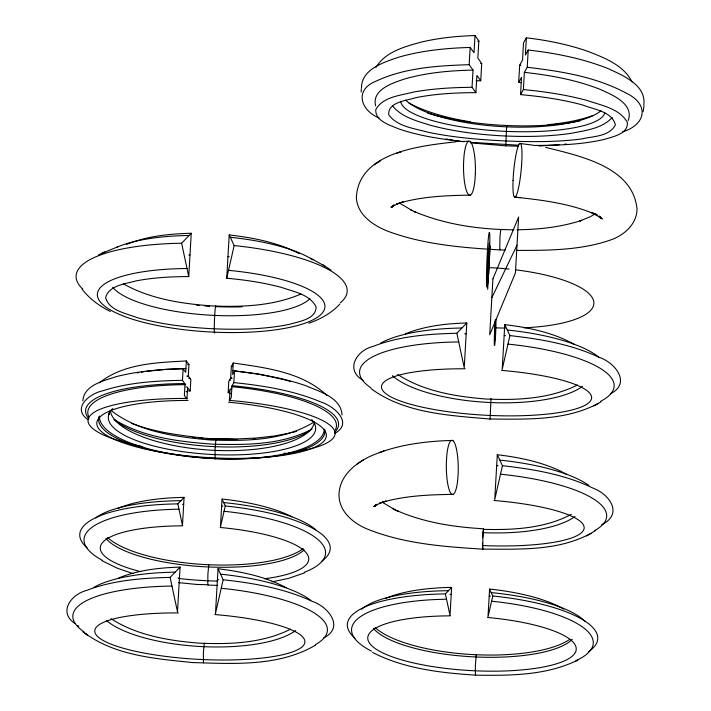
<?xml version="1.0" encoding="UTF-8"?>
<svg xmlns="http://www.w3.org/2000/svg" width="711" height="711" viewBox="0 0 711 711"><rect width="100%" height="100%" fill="white"/><g stroke="black" fill="none" stroke-linecap="round" stroke-linejoin="round"><path stroke-width="1.07" d="M361.206 92.066L361.224 88.946M483.027 532.317L482.662 549.132C520.31 549.132 562.33 551.496 595.578 530.548M482.493 542.769L482.662 549.132L482.822 548.421M475.375 173.555L475.072 178.843A27.036 5.955 89.3 0 1 468.585 194.716L467.403 193.081A27.036 5.955 89.3 0 1 463.581 162.837L463.874 157.531A27.036 5.955 89.3 0 1 470.362 141.658L471.544 143.284M482.689 537.774L483.604 528.966M513.066 180.514L513.369 175.235A27.036 3.662 -84.3 0 1 518.523 145.364L519.385 143.809M126.336 244.54C146.821 236.07 169.254 233.875 191.241 233.261L188.753 276.579C171.022 276.615 153.221 277.592 135.783 280.952C125.42 284.009 108.934 285.235 105.61 297.598C109.174 310.698 126.087 313.32 137.054 317.613C162.17 324.651 188.273 327.54 214.269 328.82C239.358 329.771 264.741 329.415 289.421 324.34C298.682 321.416 316.075 319.506 316.102 306.894C309.8 294.31 293.519 291.661 281.405 287.386C263.523 282.587 245.144 279.903 226.72 278.25L229.209 234.941C253.285 237.723 277.654 242.451 299.358 253.658M494.74 327.789L494.572 341.004L495.487 320.59L494.74 327.789A102.206 29.898 3.3 0 0 505.352 328.091M99.416 382.767C123.554 363.454 156.731 362.619 186.371 360.939L188.948 364.547L188.291 376.075L190.85 379.683L190.184 391.183L187.606 387.619L186.94 399.067L184.371 395.458L185.029 383.94L182.46 380.323L183.127 368.822C160.695 369.222 138.138 371.044 116.355 376.617C103.993 380.749 83.96 384.944 82.832 400.844M183.127 368.822L185.704 372.386L186.371 360.939M180.079 567.094L177.501 611.878L170.107 577.394L180.079 567.094C159.264 567.742 138.112 570.089 118.675 577.954M218.037 568.773L215.469 613.557L223.165 579.732L218.037 568.773C241.456 571.573 265.114 576.461 286.089 587.633M342.018 414.931C341.076 397.36 319.275 391.574 305.872 385.718C282.827 377.825 258.688 373.63 234.514 371.089L233.857 382.589L231.955 386.011L231.288 397.529L229.386 400.942L230.044 389.495L228.142 392.854L228.8 381.363L230.693 377.941L231.359 366.423L233.261 363.01C265.781 367.729 302.157 372.066 327.016 395.485M233.261 363.01L232.613 374.466L234.514 371.089M521.065 82.654A102.348 24.921 3.1 0 0 518.675 82.432L521.519 77.401L520.541 94.616C541.524 96.518 562.49 99.504 582.851 105.041C593.801 109.485 612.162 111.387 615.362 124.878C609.389 136.823 592.396 136.316 581.003 139.045C556.011 142.2 530.744 141.969 505.628 140.956C479.685 139.738 453.698 137.543 428.226 132.299C414.762 128.424 397.689 126.905 388.748 114.862C387.566 101.975 406.879 100.624 415.819 97.665C435.576 93.736 455.787 92.714 475.899 92.652L472.042 87.302L473.028 70.096L469.162 64.692L470.158 47.459C445.939 48.126 421.587 50.543 398.267 57.324C383.798 62.292 361.152 69.287 361.508 88.066M375.995 67.429C385.166 51.885 404.399 46.757 420.672 42.242C438.465 37.985 456.738 36.101 474.992 35.55L474.006 52.783L470.158 47.459M475.899 92.652L476.894 75.428L480.743 80.743A102.348 24.921 3.2 0 0 476.05 80.796M466.816 322.954L464.239 367.738L456.853 333.255L466.816 322.954C446.001 323.603 424.849 325.949 405.412 333.815M480.743 80.743L481.72 63.501L477.872 58.115L478.85 40.9L474.992 35.55M504.774 324.634L502.206 369.418L509.911 335.601L504.774 324.634C528.744 327.522 553.051 332.517 574.337 344.346M518.683 82.414L519.679 65.172L522.523 60.079L523.518 42.873L526.371 37.816C547.088 40.26 567.68 44.349 587.419 51.192C604.092 57.68 623.68 64.968 632.115 82.041M497.309 454.729L494.74 499.522L502.437 465.696L497.309 454.729C519.572 457.36 541.951 461.999 562.197 471.908M520.541 94.616L523.385 89.568L524.371 72.371L527.233 67.261L528.22 50.019C555.264 53.147 582.291 58.373 607.674 68.434C622.454 75.242 646.53 84.858 643.793 104.917M526.371 37.816L525.376 55.058L528.22 50.019M521.572 165.379L521.874 160.091A27.036 3.662 -84.3 0 0 519.385 143.826M483.045 532.086L483.569 528.815M644.024 105.717L643.153 111.618M215.282 458.284L215.104 459.066L215.069 449.174L215.966 438.669L236.372 438.971L256.164 438.047L273.877 436.065L290.044 433.035M475.588 674.41L475.375 675.157C509.369 675.663 545.533 675.681 576.834 660.537M490.297 418.317L490.083 419.063L490.99 398.649L491.114 399.2M482.822 548.412L482.662 549.132C444.251 546.768 404.817 543.853 368.68 529.588C353.731 523.883 338.232 511.298 339.04 493.772C339.805 475.721 355.5 463.039 370.715 456.089C396.054 444.988 423.952 441.291 451.405 440.456M500.011 249.197L499.842 249.908C462.585 247.73 424.583 244.628 389.255 231.759C374.27 226.196 357.633 215.549 356.353 198.031C358.086 151.763 421.454 145.773 456.062 141.791M505.948 145.355L505.814 145.835L518.47 146.226M207.985 584.726L196.947 584.469L178.594 582.638M229.209 234.941L234.159 245.562L226.72 278.25M224.036 511.289L225.245 505.983L222.036 499.104L220.428 527.091L224.036 511.289A121.048 36.528 3.3 0 1 304.29 572.328M203.497 662.794L203.373 652.734L204.35 643.135M492.785 595.996L487.977 617.112L489.586 589.126L492.785 595.996A125.252 37.07 3.3 0 1 588.264 651.863M491.843 297.705L517.013 245.171M628.213 120.559C634.416 103.673 611.682 94.545 599.684 89.186C575.617 79.774 549.976 75.17 524.371 72.371M393.494 205.195L392.463 206.83L393.299 205.639M376.306 504.419L375.284 506.054L376.119 504.863M612.251 117.519C601.897 128.673 585.393 130.469 571.244 133.295C547.994 136.734 524.38 136.992 500.944 135.774C477.214 134.397 453.458 131.464 430.457 125.287C417.037 121.021 401.599 117.297 392.454 105.735M339.805 304.077C331.477 313.142 320.377 319.257 308.814 323.194M177.848 503.886L184.078 497.433L182.469 525.42L177.848 503.886A125.252 37.07 3.3 0 0 87.506 548.243M445.397 593.907L451.627 587.446L450.019 615.433L445.397 593.907A125.252 37.07 3.3 0 0 355.056 638.256M393.663 205.186L391.548 207.336L394.338 205.097L390.917 207.274L397.485 203.888L403.208 201.844L396.56 204.075L400.213 202.839M376.475 504.41L374.359 506.561L377.15 504.321L373.737 506.499L380.296 503.112L386.02 501.068L379.372 503.299L383.033 502.064M191.241 233.261L181.616 243.242L188.753 276.579M313.275 422.494C282.845 440.891 245.259 441.131 210.749 440.038C176.248 436.918 138.796 432.235 110.703 410.229M595.809 213.593L590.05 216.828L579.883 220.961L581.74 220.339C560.899 227.218 538.787 229.484 516.933 229.786M334.543 433.506C354.229 422.912 333.557 405.768 320.75 401.937C293.225 390.339 263.39 385.682 233.857 382.589M610.491 393.761C631.875 383.051 614.651 362.308 599.053 357.269C571.137 344.213 540.324 338.987 509.911 335.601M323.745 637.9C345.128 627.191 327.913 606.447 312.307 601.408C284.391 588.353 253.587 583.127 223.165 579.732M380.732 160.633L374.297 164.783M363.552 459.866L357.109 464.016M371.08 388.668C405.012 413.562 449.805 415.5 490.128 419.037C527.135 419.188 567.796 421.081 601.008 401.857M601.79 524.611C623.36 514.346 610.002 494.607 593.481 488.341C565.138 474.477 533.534 469.207 502.437 465.696M315.657 645.073C278.89 666.767 233.572 663.772 192.459 662.554C155.025 658.67 113.831 655.631 83 631.715L87.355 634.985L85.809 633.839M571.28 514.337C544.537 528.62 513.049 530.095 483.347 529.366M310.112 430.075C280.303 445.059 245.544 445.015 212.927 444.171C179.43 441.7 144.164 437.692 114.898 419.925M577.403 385.015C549.301 399.138 516.666 400.364 485.817 399.004C455.431 396.551 423.765 391.352 397.725 374.528M290.657 629.155C262.555 643.277 229.929 644.504 199.08 643.144C168.694 640.691 137.019 635.492 110.978 618.668M593.854 405.901L598.626 403.333M586.379 535.996L591.161 533.437M575.208 661.408L577.936 659.941M98.607 254.805L117.733 246.788M101.851 253.232L104.766 251.845M300.975 294.025C272.624 306.237 240.851 307.232 210.438 305.846C180.55 303.544 149.719 298.753 123.296 283.787M622.489 131.944C645.908 124.727 649.792 104.437 626.364 93.23C595.978 76.788 561.157 71.269 527.233 67.261M304.672 572.808L288.71 578.336L271.966 581.891M396.4 153.416L401.137 151.834L399.724 152.296M379.221 452.64L383.949 451.058L382.536 451.521M399.618 203.044C422.53 196.369 446.641 195.498 470.353 195.143M382.429 502.277C405.341 495.603 429.453 494.723 453.165 494.367M296.371 431.426L292.194 432.519M137.17 372.946L138.814 372.644M141.347 372.2L143.933 371.791M146.564 371.391L166.063 369.32L185.935 368.467M564.703 144.191L566.445 143.986M559.397 144.733L538.947 146.031M253.24 439.025L254.911 438.936M462.346 141.427L468.593 141.231M187.624 364.583L188.948 364.547M473.028 70.096C449.992 70.602 426.778 72.593 404.577 79.01C392.81 82.894 371.524 89.693 375.612 105.895M186.975 376.101L188.291 376.075M469.162 64.692C437.656 65.732 404.941 67.625 375.995 81.196C354.122 89.782 360.486 110.329 378.954 117.91M456.853 333.255C428.555 333.974 399.618 336.054 373.008 346.417C356.62 350.39 344.657 369.72 363.081 380.367M170.107 577.394C141.809 578.105 112.871 580.194 86.271 590.557C70.967 594.405 57.813 612.598 75.215 623.609M182.46 380.323C155.656 380.776 128.415 382.474 102.757 390.792C89.897 393.396 71.1 408.114 88.048 419.668M472.042 87.302C452.374 87.453 432.652 88.626 413.269 92.101C400.453 95.558 382.625 96.687 375.728 109.778C375.284 121.181 389.815 124.985 398.178 128.709C419.499 136.041 441.966 139.223 464.292 141.72M513.902 229.804C479.969 229.511 445.406 224.845 414.024 211.416L415.784 212.251L410.291 209.674M237.092 439.505L206.394 438.58M533.979 145.435C557.495 145.364 581.269 144.724 604.27 139.418C612.651 136.743 628.568 133.988 627.315 122.301C619.334 108.214 600.768 105.281 586.673 100.34C565.965 94.803 544.706 91.603 523.385 89.568M516.15 250.396C547.23 250.423 579.261 250.459 609.051 240.505C623.085 236.15 636.967 224.72 637.012 208.918C632.861 166.561 579.189 155.851 545.684 147.373M518.603 145.195L470.229 142.307M217.69 585.402L207.79 585.073L207.905 573.706L208.812 564.907M505.299 250.103L499.762 249.872L499.922 237.607L500.722 229.52L500.82 229.973M483.489 528.771C452.64 527.047 421.276 522.114 393.103 508.898L398.595 511.476L396.836 510.649M202.875 438.323L198.485 437.967M192.37 437.389L194.983 437.647M515.155 197.169C542.093 200.004 569.52 203.462 594.689 214.02L591.33 212.447L597.524 215.38L591.33 212.447M514.444 197.089L520.07 197.667M232.835 370.538L258.813 374.128L282.889 379.381M230.693 377.941L232.026 378.092M231.359 366.423L232.693 366.574M519.785 143.444L533.259 145.204M470.638 142.875L505.805 145.853L506.667 125.447L506.819 126.149M459.901 141.365L454.311 140.458M453.387 140.289L449.716 139.64M446.09 138.947L447.903 139.294M283.751 379.612L285.44 380.074M286.284 380.314L287.937 380.785M288.764 381.025L290.381 381.514M133.064 573.599L117.039 568.098L102.029 560.721M133.926 424.254C160.162 433.737 189.384 436.581 216.108 439.327M131.802 423.498L133.215 424.005M412.184 210.563L399.946 203.328M394.996 509.787L382.758 502.561M372.591 652.458C404.204 668.704 440.456 672.882 475.428 675.121L475.357 665.825L476.281 654.742A104.988 33.355 3.4 0 0 569.813 639.296M310.565 258.191L325.398 266.438M110.312 311.418C99.433 306.157 89.462 298.753 82.058 289.137M594.12 213.771L602.306 218.979L599.337 215.975M563.805 472.744L566.863 474.441M322.714 264.705L331.113 270.198M77.535 625.387L78.797 626.267M453.174 440.864L454.356 442.518A27.036 5.955 89.3 0 1 458.186 472.779L457.884 478.068A27.036 5.955 89.3 0 1 451.405 493.941L450.214 492.305A27.036 5.955 89.3 0 1 446.392 462.043L446.686 456.755A27.036 5.955 89.3 0 1 453.174 440.882M600.244 217.255L600.919 218.526L600.12 216.846M476.406 655.284L476.308 654.751A104.988 33.355 3.3 0 1 375.15 627.564M489.275 261.835L489.257 243.126L487.586 262.706L487.604 281.414L488.27 269.842L488.617 273.406M515.359 269.798A102.206 29.898 3.3 0 1 593.792 301.74A102.206 29.898 3.3 0 1 524.007 327.807M488.946 267.62A102.206 29.898 3.3 0 1 509.103 269.096M495.923 319.488A13.625 0.587 -87.5 0 1 495.229 340.107A13.625 0.587 -87.5 0 1 494.287 340.578A13.625 0.587 -87.5 0 1 495.38 319.763M574.968 516.479A102.642 34.057 3.4 0 1 483.053 532.646M496.82 465.616A102.642 34.057 3.4 0 1 498.029 465.749M494.056 500.5A105.388 22.912 3 0 1 583.98 529.028A105.388 22.912 3 0 1 482.271 545.541M499.904 460.124A119.59 36.181 3.3 0 1 588.815 485.373M500.491 474.201A127.411 36.385 3.3 0 1 594.707 530.566M582.442 386.375A102.642 34.057 3.4 0 1 490.528 402.542A102.642 34.057 3.4 0 1 392.348 375.648M504.295 335.521A102.642 34.057 3.4 0 1 505.503 335.654M501.531 370.404A105.388 22.912 3 0 1 591.454 398.933A105.388 22.912 3 0 1 489.746 415.437M507.37 330.028A119.59 36.181 3.3 0 1 598.715 357.118M507.965 344.106A127.411 36.385 3.3 0 1 600.786 401.217M489.763 415.446A105.388 22.903 3.1 0 1 382.198 389.592A105.388 22.903 3.1 0 1 465.19 368.787M464.772 333.859A102.642 34.057 3.4 0 1 465.963 333.832M380.527 343.209A119.59 36.181 3.3 0 1 461.803 328.011M370.84 387.815A127.411 36.385 3.3 0 1 458.719 341.929M471.535 143.355A27.036 5.955 89.3 0 1 475.366 173.608M521.572 165.325A27.036 3.662 -84.3 0 1 516.435 195.161L515.555 196.805A27.036 3.662 -84.3 0 1 513.075 180.443M600.937 110.818A103.433 31.337 3.3 0 1 506.383 126.842A103.433 31.337 3.3 0 1 405.599 100.082M519.679 65.181A103.433 31.337 3.3 0 1 520.87 65.305M604.803 112.667A102.348 24.921 3.1 0 1 506.108 131.375A102.348 24.921 3.2 0 1 400.791 101.3M480.547 63.519A103.433 31.337 3.3 0 1 481.729 63.501M579.945 120.87A114.8 33.31 3.3 0 1 506.676 125.509A114.8 33.31 3.3 0 1 427.533 113.049M593.152 115.458A117.582 41.825 3.5 0 1 547.923 124.638M470.398 121.821A117.582 41.833 3.4 0 1 409.092 103.095M477.65 41.238A117.582 41.833 3.4 0 1 479.027 41.202M487.746 617.495A104.401 27.098 3.2 0 1 560.703 662.376A104.401 27.098 3.2 0 1 386.828 654.733A104.401 27.098 3.2 0 1 450.276 615.85M572.275 639.296A103.095 30.964 3.3 0 1 472.273 656.795A103.095 30.964 3.3 0 1 373.408 628.373M450.001 594.387A103.095 30.964 3.3 0 1 451.183 594.369M489.221 596.049A103.095 30.964 3.3 0 1 490.421 596.173M491.63 601.222A121.048 36.528 3.3 0 1 576.799 660.243M371.506 651.16A121.048 36.528 3.3 0 1 446.49 599.222M385.602 598.422A104.988 33.355 3.3 0 1 451.592 587.393M361.641 609.3A116.568 33.541 3.3 0 1 448.552 590.69M491.15 592.574A116.568 33.541 3.3 0 1 585.029 621.458M489.612 589.072A104.988 33.355 3.4 0 1 563.725 609.14M228.578 402.23A115.022 28.324 3.2 0 1 326.153 437.034A115.022 28.324 3.2 0 1 214.953 457.928A115.022 28.324 3.2 0 1 97.62 426.831A115.022 28.324 3.2 0 1 188.051 400.426M324.838 429.755A113.36 33.159 3.3 0 1 209.629 458.364A113.36 33.159 3.3 0 1 98.936 416.646M186.069 391.574A113.36 33.159 3.3 0 1 187.393 391.557M229.813 393.432A113.36 33.159 3.3 0 1 231.146 393.565M229.404 400.373A123.563 27.818 3.1 0 1 329.948 425.169A123.563 27.818 3.1 0 1 293.314 452.125M290.266 452.552A123.563 27.818 3.1 0 1 288.719 452.756M285.582 453.147A123.563 27.818 3.1 0 1 283.991 453.325M231.555 386.677A124.514 33.684 3.2 0 1 335.379 429.844M88.653 416.53A124.514 33.684 3.2 0 1 185.66 384.642M232.088 385.655A126.682 33.355 3.2 0 1 334.854 432.039M88.946 418.832A126.682 33.355 3.2 0 1 184.869 383.558M314.493 421.961A102.508 35.79 3.5 0 1 215.166 450.392A102.508 35.79 3.5 0 1 110.285 410.523M229.484 379.976A102.508 35.79 3.5 0 1 230.728 380.118M312.031 428.937A106.25 34.803 3.4 0 1 214.02 446.624A106.25 34.803 3.4 0 1 113.956 419.454M109.485 414.673A106.25 34.803 3.4 0 1 108.419 413.055M187.322 376.483A106.25 34.803 3.4 0 1 188.628 376.457M230.488 378.288A106.25 34.803 3.4 0 1 231.813 378.43M311.702 419.49A103.948 31.533 3.3 0 1 214.935 454.631A103.948 31.533 3.3 0 1 112.738 408.594M228.284 392.588A103.948 31.533 3.3 0 1 229.493 392.712M324.278 429.213A112.569 35.434 3.4 0 1 209.745 458.293A112.569 35.434 3.4 0 1 99.549 416.006M185.918 387.024A112.569 35.434 3.4 0 1 187.26 386.997M230.364 388.89A112.569 35.434 3.4 0 1 231.724 389.033M187.606 390.943A103.948 31.533 3.3 0 1 189.988 390.899M188.735 378.296A102.508 35.79 3.5 0 1 189.961 378.261M142.662 446.615A123.563 27.818 3.1 0 1 90.395 415.375A123.563 27.818 3.1 0 1 186.94 398.453M309.943 298.7A102.188 29.889 3.3 0 1 209.914 315.169A102.188 29.889 3.3 0 1 112.729 287.262M188.833 254.965A102.188 29.889 3.3 0 1 190.015 254.947M227.947 256.627A102.188 29.889 3.3 0 1 229.146 256.742M234.159 245.562A135.641 39.683 3.3 0 1 340.329 302.842M228.453 270.331A113.929 31.435 3.2 0 1 307.694 322.199A113.929 31.435 3.2 0 1 118.026 313.8A113.929 31.435 3.2 0 1 187.144 268.5M242.042 306.832A113.929 35.203 3.3 0 1 215.877 306.637M209.487 306.299A113.929 35.203 3.3 0 1 204.928 305.988M199.462 305.543A113.929 35.203 3.3 0 1 196.751 305.295M116.533 247.339A113.929 35.203 3.3 0 1 188.682 235.492M230.568 237.341A113.929 35.203 3.3 0 1 312.991 259.853M214.695 332.517A13.625 0.587 -87.5 0 1 214.553 318.688A13.625 0.587 -87.5 0 1 215.886 306.832M82.44 288.799A135.641 39.683 3.3 0 1 181.616 243.242M220.197 527.482A104.401 27.098 3.2 0 1 305.979 552.518A104.401 27.098 3.2 0 1 264.572 578.781M217.442 581.091A104.401 27.098 3.2 0 1 179.074 578.496M140.805 571.688A104.401 27.098 3.2 0 1 102.855 542.226A104.401 27.098 3.2 0 1 182.727 525.829M304.05 549.95A103.095 30.964 3.3 0 1 203.515 566.711A103.095 30.964 3.3 0 1 105.859 538.36M182.451 504.375A103.095 30.964 3.3 0 1 183.634 504.357M221.672 506.036A103.095 30.964 3.3 0 1 222.872 506.161M102.295 560.268A121.048 36.528 3.3 0 1 178.941 509.209M107.601 537.543A104.988 33.355 3.3 0 0 208.652 564.738A104.988 33.355 3.4 0 0 303.277 548.537M118.053 508.409A104.988 33.355 3.3 0 1 184.042 497.38M95.789 517.875A116.568 33.541 3.3 0 1 181.003 500.677M223.601 502.561A116.568 33.541 3.3 0 1 315.853 529.855M222.063 499.06A104.988 33.355 3.4 0 1 291.945 516.781M225.245 505.974A125.252 37.07 3.3 0 1 321.887 561.041M106.499 620.57A102.642 34.057 3.4 0 0 203.79 646.681A102.642 34.057 3.4 0 0 295.696 630.515M178.026 577.999A102.642 34.057 3.4 0 1 179.225 577.972M178.452 612.926A105.388 22.903 3.1 0 0 95.461 633.732A105.388 22.903 3.1 0 0 203.017 659.577A105.388 22.912 3 0 0 304.708 643.073A105.388 22.912 3 0 0 214.784 614.544M93.79 587.348A119.59 36.181 3.3 0 1 175.057 572.151M84.094 631.955A127.411 36.385 3.3 0 1 171.982 586.068M217.557 579.661A102.642 34.057 3.4 0 1 218.757 579.785M220.632 574.168A119.59 36.181 3.3 0 1 310.796 600.333M221.219 588.246A127.411 36.385 3.3 0 1 315.435 644.61M487.826 256.004L487.693 289.368L490.19 245.873L487.826 256.004M492.927 278.845L489.71 334.819L515.422 272.953L518.63 216.979L492.927 278.845M488.573 273.531A27.258 1.173 -87.5 0 0 489.39 232.373A27.258 1.173 -87.5 0 0 486.555 272.891A27.258 1.173 -87.5 0 0 488.573 273.531"/></g></svg>
